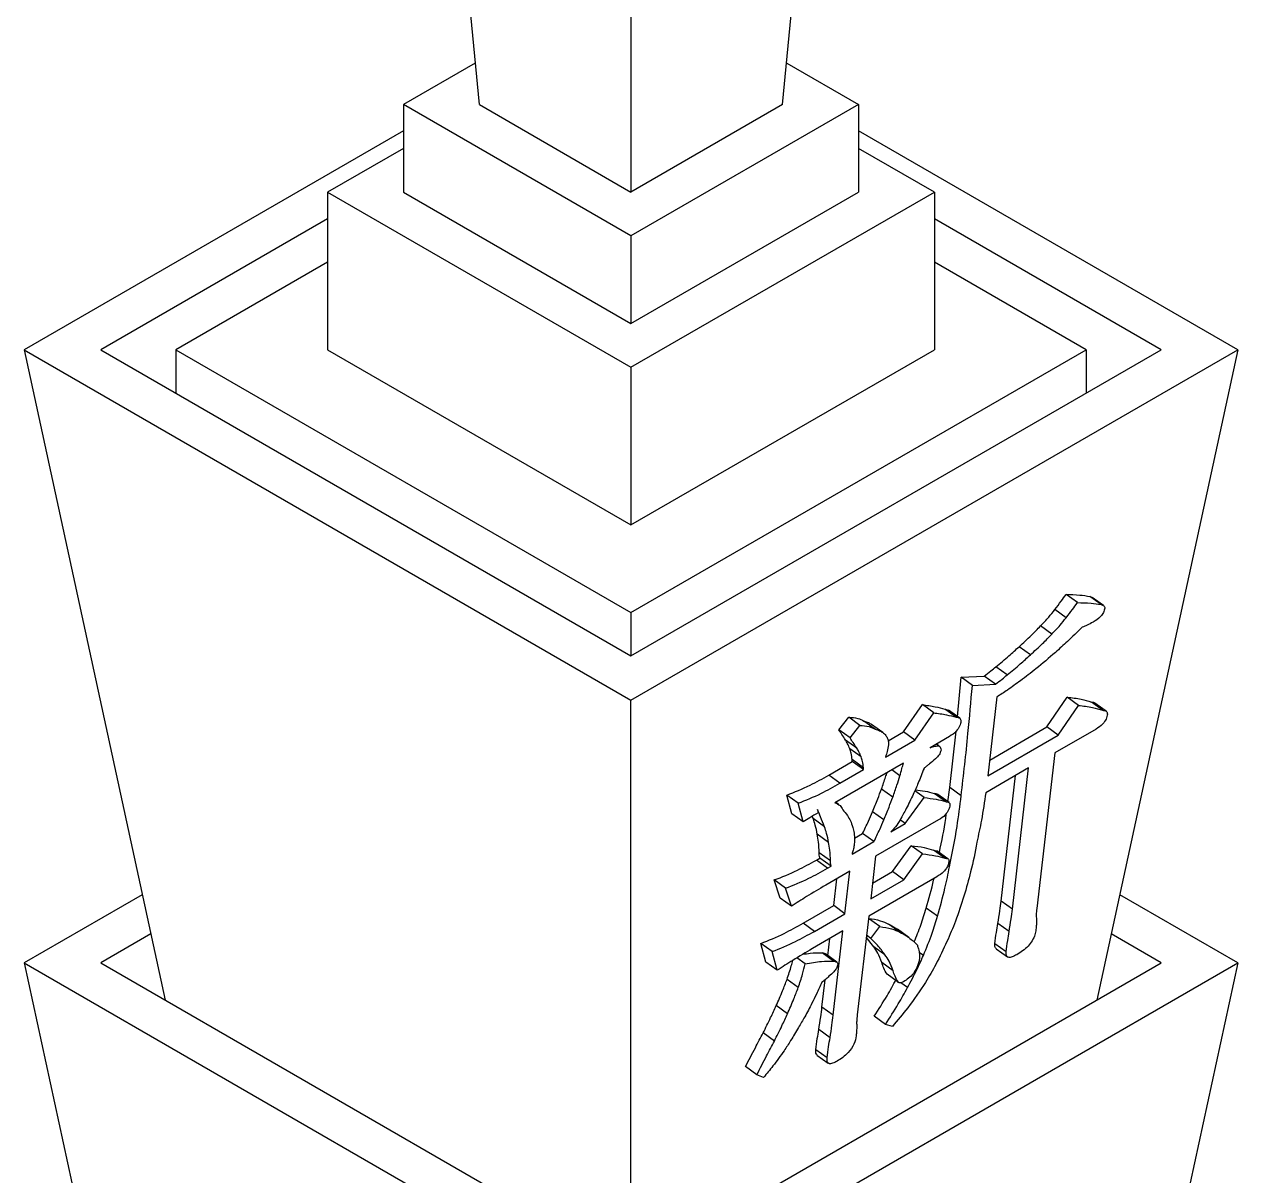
# Model space of a CAD drawing. Header units: millimetres. Extents: x 68 to 201, y 10 to 192.
# Drawn here: x 171.69 to 194.31, y 124.28 to 145.75 of the extents above; entities that cross this region are included whole.
import ezdxf

# ---------------------------------------------------------------- set-up
doc = ezdxf.new("R2010")
doc.units = ezdxf.units.MM

msp = doc.modelspace()

# ---------------------------------------------------------------- linework, layer by layer
at = {"color": 7, "linetype": 'Continuous', "lineweight": 25}
for p, q in [((180.173, 144.255), (178.758, 158.953)), ((185.829, 144.255), (187.244, 158.953)), ((183.001, 156.504), (183.001, 142.623)), ((180.098, 145.029), (178.758, 144.255)), ((185.904, 145.029), (187.244, 144.255)), ((178.758, 144.255), (178.758, 142.622)), ((183.001, 141.806), (178.758, 144.255)), ((180.173, 144.255), (183.001, 142.623)), ((185.829, 144.255), (183.001, 142.623)), ((187.244, 144.255), (183.001, 141.806)), ((187.244, 144.255), (187.244, 142.622)), ((178.758, 143.765), (171.687, 139.683)), ((194.315, 139.683), (187.244, 143.765)), ((178.758, 143.439), (177.344, 142.622)), ((188.658, 142.622), (187.244, 143.439)), ((177.344, 142.622), (177.344, 139.683)), ((177.344, 142.622), (183.001, 139.357)), ((178.758, 142.622), (183.001, 140.173)), ((183.001, 139.357), (188.658, 142.622)), ((183.001, 140.173), (187.244, 142.622)), ((188.658, 142.622), (188.658, 139.683)), ((177.344, 142.126), (173.113, 139.683)), ((192.889, 139.683), (188.658, 142.126)), ((183.001, 141.806), (183.001, 140.173)), ((177.344, 141.316), (174.516, 139.683)), ((191.486, 139.683), (188.658, 141.316)), ((171.687, 139.683), (183.001, 133.152)), ((171.687, 139.683), (174.312, 127.559)), ((173.113, 139.683), (183.001, 133.974)), ((174.516, 139.683), (183.001, 134.784)), ((174.516, 139.683), (174.516, 138.873)), ((177.344, 139.683), (183.001, 136.417)), ((183.001, 133.152), (194.315, 139.683)), ((183.001, 133.974), (192.889, 139.683)), ((183.001, 134.784), (191.486, 139.683)), ((183.001, 136.417), (188.658, 139.683)), ((191.486, 139.683), (191.486, 138.873)), ((194.315, 139.683), (191.69, 127.559)), ((183.001, 139.357), (183.001, 136.417)), ((191.324, 134.968), (191.114, 135.12)), ((191.558, 135.084), (191.599, 135.063)), ((191.768, 134.932), (191.558, 135.084)), ((191.81, 134.912), (191.6, 135.064)), ((183.001, 134.784), (183.001, 133.974)), ((191.115, 134.687), (190.905, 134.839)), ((190.849, 134.382), (190.638, 134.534)), ((190.449, 133.995), (190.239, 134.147)), ((190.017, 133.621), (189.806, 133.773)), ((189.089, 132.842), (189.155, 133.577)), ((189.155, 133.577), (189.588, 133.598)), ((189.366, 133.425), (189.155, 133.577)), ((189.799, 133.446), (189.588, 133.598)), ((189.366, 133.425), (189.799, 133.446)), ((183.001, 122.543), (183.001, 133.152)), ((188.083, 132.558), (188.435, 133.066)), ((188.645, 132.914), (188.435, 133.066)), ((189.825, 133.209), (189.656, 131.741)), ((190.757, 132.65), (191.136, 133.204)), ((190.968, 132.498), (191.346, 133.052)), ((191.346, 133.052), (191.136, 133.204)), ((191.796, 132.964), (191.586, 133.115)), ((191.862, 132.942), (191.651, 133.094)), ((186.876, 132.597), (187.06, 132.83)), ((187.271, 132.678), (187.06, 132.83)), ((188.294, 132.406), (188.645, 132.914)), ((188.854, 132.985), (188.919, 132.965)), ((189.065, 132.833), (188.854, 132.985)), ((189.13, 132.813), (188.919, 132.965)), ((187.086, 132.445), (186.876, 132.597)), ((187.086, 132.445), (187.271, 132.678)), ((187.554, 132.609), (187.344, 132.761)), ((187.695, 132.546), (187.484, 132.698)), ((189.69, 132.033), (190.757, 132.65)), ((190.968, 132.498), (190.757, 132.65)), ((191.673, 132.611), (190.903, 132.166)), ((187.213, 132.253), (187.002, 132.405)), ((187.746, 132.09), (188.294, 132.406)), ((187.797, 132.393), (188.083, 132.558)), ((188.294, 132.406), (188.083, 132.558)), ((188.941, 132.474), (188.578, 132.264)), ((188.948, 131.519), (189.062, 132.569)), ((189.656, 131.741), (190.968, 132.498)), ((187.291, 132.091), (187.081, 132.243)), ((188.742, 132.299), (188.696, 132.332)), ((190.903, 132.166), (190.568, 129.263)), ((186.687, 131.752), (187.127, 132.006)), ((188.083, 131.978), (186.799, 131.237)), ((187.127, 132.006), (187.124, 132.041)), ((187.335, 131.889), (187.124, 132.041)), ((187.337, 131.854), (187.127, 132.006)), ((186.898, 131.6), (186.687, 131.752)), ((186.898, 131.6), (187.337, 131.854)), ((187.337, 131.854), (187.335, 131.889)), ((188.015, 131.74), (187.862, 131.851)), ((188.465, 131.875), (188.462, 131.877)), ((190.416, 131.885), (189.617, 131.424)), ((189.902, 129.405), (190.172, 131.744)), ((190.112, 129.253), (190.416, 131.885)), ((187.883, 131.341), (187.672, 131.493)), ((188.912, 131.254), (188.948, 131.519)), ((189.158, 131.367), (188.948, 131.519)), ((186, 131.03), (185.909, 131.38)), ((186.119, 131.228), (185.909, 131.38)), ((186.869, 131.209), (186.816, 131.247)), ((188.116, 130.851), (188.465, 131.332)), ((188.465, 131.332), (188.291, 131.457)), ((188.864, 131.26), (188.654, 131.411)), ((188.932, 131.24), (188.721, 131.392)), ((186.211, 130.879), (186, 131.03)), ((186.211, 130.879), (186.119, 131.228)), ((186.478, 131.113), (186.488, 131.051)), ((187.716, 130.919), (187.506, 131.07)), ((186.399, 130.942), (186.382, 130.985)), ((186.61, 130.79), (186.399, 130.942)), ((188.738, 130.917), (187.563, 130.238)), ((187.847, 130.696), (188.116, 130.851)), ((188.116, 130.851), (188.021, 130.92)), ((186.686, 130.498), (186.475, 130.65)), ((187.167, 130.577), (187.32, 130.665)), ((187.531, 130.514), (187.32, 130.665)), ((187.122, 130.278), (187.531, 130.514)), ((187.879, 129.954), (188.227, 130.435)), ((188.438, 130.283), (188.227, 130.435)), ((188.644, 130.354), (188.701, 130.343)), ((188.854, 130.202), (188.644, 130.354)), ((188.912, 130.191), (188.702, 130.343)), ((186.457, 130.167), (186.524, 130.206)), ((186.667, 130.015), (186.457, 130.167)), ((186.721, 130.153), (186.51, 130.305)), ((186.735, 130.054), (186.524, 130.206)), ((187.563, 130.238), (187.471, 129.445)), ((188.089, 129.802), (188.438, 130.283)), ((187.083, 129.961), (186.631, 129.7)), ((186.667, 130.015), (186.735, 130.054)), ((186.991, 129.168), (187.083, 129.961)), ((187.505, 129.738), (187.879, 129.954)), ((188.089, 129.802), (187.879, 129.954)), ((185.781, 129.458), (185.673, 129.797)), ((185.883, 129.645), (185.673, 129.797)), ((186.781, 129.32), (186.838, 129.82)), ((188.704, 129.858), (187.434, 129.124)), ((187.471, 129.445), (188.089, 129.802)), ((173.887, 129.521), (171.687, 128.251)), ((185.991, 129.306), (185.781, 129.458)), ((185.991, 129.306), (185.883, 129.645)), ((194.315, 128.251), (192.115, 129.521)), ((186.21, 128.99), (186.781, 129.32)), ((186.991, 129.168), (186.781, 129.32)), ((188.716, 129.121), (188.506, 129.273)), ((190.112, 129.253), (189.902, 129.405)), ((186.42, 128.839), (186.21, 128.99)), ((186.42, 128.839), (186.991, 129.168)), ((187.434, 129.124), (187.221, 127.28)), ((187.429, 129.08), (187.429, 129.08)), ((187.64, 128.928), (187.429, 129.08)), ((190.052, 128.835), (189.842, 128.987)), ((174.046, 128.79), (173.113, 128.251)), ((186.954, 128.847), (186.383, 128.518)), ((186.772, 127.275), (186.954, 128.847)), ((187.475, 128.707), (187.393, 128.766)), ((187.475, 128.707), (187.64, 128.928)), ((188.015, 128.822), (187.805, 128.974)), ((188.179, 128.727), (187.968, 128.879)), ((192.889, 128.251), (191.956, 128.79)), ((185.517, 128.265), (185.424, 128.613)), ((185.634, 128.461), (185.424, 128.613)), ((186.673, 128.385), (186.71, 128.706)), ((187.527, 128.552), (187.389, 128.731)), ((187.737, 128.4), (187.527, 128.552)), ((189.997, 128.457), (189.786, 128.609)), ((185.728, 128.113), (185.634, 128.461)), ((186.25, 128.233), (186.096, 128.345)), ((186.778, 128.286), (186.567, 128.438)), ((186.838, 128.265), (186.628, 128.417)), ((189.808, 128.514), (190.019, 128.362)), ((171.687, 128.251), (183.001, 121.72)), ((171.687, 128.251), (174.312, 116.127)), ((173.113, 128.251), (183.001, 122.543)), ((183.001, 121.72), (194.315, 128.251)), ((183.001, 122.543), (192.889, 128.251)), ((185.728, 128.113), (185.517, 128.265)), ((187.888, 128.105), (187.677, 128.257)), ((194.315, 128.251), (191.69, 116.127)), ((186.12, 127.792), (185.91, 127.944)), ((186.562, 127.427), (186.621, 127.937)), ((187.987, 127.888), (187.776, 128.039)), ((185.919, 127.303), (185.709, 127.455)), ((186.772, 127.275), (186.562, 127.427)), ((187.745, 127.104), (187.534, 127.255)), ((185.674, 126.793), (185.464, 126.945)), ((186.713, 126.856), (186.502, 127.008)), ((187.875, 127.064), (187.745, 127.104)), ((186.657, 126.479), (186.447, 126.631)), ((186.469, 126.532), (186.68, 126.38)), ((185.346, 126.166), (185.136, 126.318)), ((185.473, 126.115), (185.346, 126.166))]:
    msp.add_line(p, q, dxfattribs=at)
at = {"color": 8, "linetype": 'Continuous', "lineweight": 25}
for p, q in [((188.94, 130.044), (188.908, 130.067)), ((188.453, 128.39), (188.375, 128.446)), ((188.157, 127.791), (188.031, 127.882))]:
    msp.add_line(p, q, dxfattribs=at)
at = {"color": 7, "linetype": 'Continuous', "lineweight": 25}
for points, knots in [([(190.905, 134.839), (190.945, 134.891), (191.015, 134.984), (191.084, 135.078), (191.114, 135.12)], [0, 0, 0, 0, 0.559965, 1, 1, 1, 1]), ([(191.114, 135.12), (191.2, 135.119), (191.353, 135.118), (191.495, 135.094), (191.558, 135.084)], [0, 0, 0, 0, 0.560076, 1, 1, 1, 1]), ([(191.115, 134.687), (191.155, 134.739), (191.226, 134.832), (191.294, 134.926), (191.324, 134.968)], [0, 0, 0, 0, 0.559974, 1, 1, 1, 1]), ([(191.324, 134.968), (191.41, 134.967), (191.564, 134.966), (191.706, 134.942), (191.768, 134.932)], [0, 0, 0, 0, 0.560079, 1, 1, 1, 1]), ([(191.835, 134.865), (191.829, 134.839), (191.822, 134.8), (191.787, 134.744), (191.726, 134.67), (191.667, 134.634), (191.62, 134.604)], [0, 0, 0, 0, 0.249371, 0.37486, 0.500902, 1, 1, 1, 1]), ([(191.768, 134.932), (191.785, 134.925), (191.808, 134.915), (191.833, 134.894), (191.834, 134.875), (191.835, 134.865)], [0, 0, 0, 0, 0.559457, 0.781086, 1, 1, 1, 1]), ([(190.638, 134.534), (190.69, 134.588), (190.782, 134.685), (190.867, 134.792), (190.905, 134.839)], [0, 0, 0, 0, 0.559898, 1, 1, 1, 1]), ([(190.849, 134.382), (190.9, 134.436), (190.993, 134.533), (191.078, 134.64), (191.115, 134.687)], [0, 0, 0, 0, 0.559898, 1, 1, 1, 1]), ([(190.239, 134.147), (190.314, 134.217), (190.449, 134.34), (190.58, 134.475), (190.638, 134.534)], [0, 0, 0, 0, 0.559964, 1, 1, 1, 1]), ([(191.417, 134.512), (191.324, 134.421), (191.158, 134.26), (190.99, 134.108), (190.915, 134.041)], [0, 0, 0, 0, 0.5599643, 1, 1, 1, 1]), ([(191.62, 134.604), (191.581, 134.584), (191.512, 134.547), (191.446, 134.523), (191.417, 134.512)], [0, 0, 0, 0, 0.55981, 1, 1, 1, 1]), ([(190.449, 133.995), (190.525, 134.065), (190.66, 134.188), (190.791, 134.323), (190.849, 134.382)], [0, 0, 0, 0, 0.559961, 1, 1, 1, 1]), ([(189.806, 133.773), (189.887, 133.84), (190.033, 133.958), (190.176, 134.09), (190.239, 134.147)], [0, 0, 0, 0, 0.559947, 1, 1, 1, 1]), ([(190.017, 133.621), (190.098, 133.688), (190.243, 133.806), (190.386, 133.938), (190.449, 133.995)], [0, 0, 0, 0, 0.5599465, 1, 1, 1, 1]), ([(190.915, 134.041), (190.795, 133.937), (190.579, 133.752), (190.362, 133.585), (190.266, 133.511)], [0, 0, 0, 0, 0.559963, 1, 1, 1, 1]), ([(189.588, 133.598), (189.629, 133.631), (189.701, 133.689), (189.774, 133.747), (189.806, 133.773)], [0, 0, 0, 0, 0.560003, 1, 1, 1, 1]), ([(189.799, 133.446), (189.839, 133.479), (189.912, 133.537), (189.985, 133.595), (190.017, 133.621)], [0, 0, 0, 0, 0.559994, 1, 1, 1, 1]), ([(190.266, 133.511), (190.184, 133.453), (190.037, 133.349), (189.89, 133.252), (189.825, 133.209)], [0, 0, 0, 0, 0.559987, 1, 1, 1, 1]), ([(189.158, 131.367), (189.203, 131.755), (189.282, 132.447), (189.34, 133.126), (189.366, 133.425)], [0, 0, 0, 0, 0.5600051, 1, 1, 1, 1]), ([(188.435, 133.066), (188.515, 133.055), (188.659, 133.035), (188.795, 133), (188.854, 132.985)], [0, 0, 0, 0, 0.560006, 1, 1, 1, 1]), ([(191.136, 133.204), (191.224, 133.195), (191.38, 133.177), (191.523, 133.134), (191.586, 133.115)], [0, 0, 0, 0, 0.560009, 1, 1, 1, 1]), ([(191.346, 133.052), (191.434, 133.043), (191.591, 133.025), (191.733, 132.982), (191.796, 132.964)], [0, 0, 0, 0, 0.560006, 1, 1, 1, 1]), ([(191.586, 133.115), (191.611, 133.113), (191.636, 133.111), (191.651, 133.094), (191.651, 133.094)], [0, 0, 0, 0, 0.9913756, 1, 1, 1, 1]), ([(187.06, 132.83), (187.119, 132.827), (187.224, 132.822), (187.307, 132.78), (187.344, 132.761)], [0, 0, 0, 0, 0.560247, 1, 1, 1, 1]), ([(188.645, 132.914), (188.726, 132.903), (188.87, 132.883), (189.005, 132.849), (189.065, 132.833)], [0, 0, 0, 0, 0.56001, 1, 1, 1, 1]), ([(189.065, 132.833), (189.088, 132.829), (189.121, 132.823), (189.151, 132.795), (189.153, 132.771), (189.153, 132.759)], [0, 0, 0, 0, 0.5591171, 0.7804849, 1, 1, 1, 1]), ([(191.884, 132.89), (191.879, 132.86), (191.868, 132.8), (191.785, 132.682), (191.716, 132.638), (191.673, 132.611)], [0, 0, 0, 0, 0.280724, 0.559656, 1, 1, 1, 1]), ([(191.796, 132.964), (191.819, 132.959), (191.852, 132.953), (191.882, 132.925), (191.883, 132.902), (191.884, 132.89)], [0, 0, 0, 0, 0.559424, 0.780497, 1, 1, 1, 1]), ([(187.002, 132.405), (186.979, 132.441), (186.936, 132.505), (186.894, 132.569), (186.876, 132.597)], [0, 0, 0, 0, 0.559985, 1, 1, 1, 1]), ([(187.271, 132.678), (187.329, 132.675), (187.434, 132.67), (187.517, 132.628), (187.554, 132.609)], [0, 0, 0, 0, 0.5602523, 1, 1, 1, 1]), ([(187.344, 132.761), (187.372, 132.753), (187.424, 132.739), (187.466, 132.71), (187.484, 132.698)], [0, 0, 0, 0, 0.559988, 1, 1, 1, 1]), ([(187.554, 132.609), (187.583, 132.601), (187.634, 132.587), (187.676, 132.559), (187.695, 132.546)], [0, 0, 0, 0, 0.559988, 1, 1, 1, 1]), ([(189.153, 132.759), (189.148, 132.729), (189.137, 132.668), (189.056, 132.547), (188.985, 132.501), (188.941, 132.474)], [0, 0, 0, 0, 0.281268, 0.559372, 1, 1, 1, 1]), ([(187.081, 132.243), (187.068, 132.275), (187.046, 132.334), (187.016, 132.383), (187.002, 132.405)], [0, 0, 0, 0, 0.55992, 1, 1, 1, 1]), ([(187.213, 132.253), (187.189, 132.289), (187.147, 132.353), (187.105, 132.417), (187.086, 132.445)], [0, 0, 0, 0, 0.559985, 1, 1, 1, 1]), ([(187.695, 132.546), (187.716, 132.53), (187.753, 132.502), (187.775, 132.455), (187.784, 132.435)], [0, 0, 0, 0, 0.560796, 1, 1, 1, 1]), ([(187.784, 132.435), (187.792, 132.416), (187.805, 132.382), (187.803, 132.336), (187.803, 132.315)], [0, 0, 0, 0, 0.55981, 1, 1, 1, 1]), ([(187.124, 132.041), (187.12, 132.082), (187.112, 132.155), (187.09, 132.216), (187.081, 132.243)], [0, 0, 0, 0, 0.559795, 1, 1, 1, 1]), ([(187.291, 132.091), (187.279, 132.124), (187.257, 132.182), (187.226, 132.232), (187.213, 132.253)], [0, 0, 0, 0, 0.5599054, 1, 1, 1, 1]), ([(187.803, 132.315), (187.797, 132.275), (187.786, 132.203), (187.758, 132.125), (187.746, 132.09)], [0, 0, 0, 0, 0.560925, 1, 1, 1, 1]), ([(188.783, 132.216), (188.773, 132.187), (188.752, 132.127), (188.664, 132.04), (188.604, 131.991), (188.567, 131.961)], [0, 0, 0, 0, 0.275289, 0.558524, 1, 1, 1, 1]), ([(188.578, 132.264), (188.61, 132.275), (188.667, 132.294), (188.719, 132.298), (188.742, 132.299)], [0, 0, 0, 0, 0.559536, 1, 1, 1, 1]), ([(188.742, 132.299), (188.755, 132.289), (188.777, 132.271), (188.781, 132.233), (188.783, 132.216)], [0, 0, 0, 0, 0.561075, 1, 1, 1, 1]), ([(187.335, 131.889), (187.33, 131.93), (187.323, 132.004), (187.301, 132.064), (187.291, 132.091)], [0, 0, 0, 0, 0.559761, 1, 1, 1, 1]), ([(188.015, 131.74), (188.027, 131.784), (188.048, 131.863), (188.072, 131.943), (188.083, 131.978)], [0, 0, 0, 0, 0.559994, 1, 1, 1, 1]), ([(188.567, 131.961), (188.552, 131.95), (188.524, 131.929), (188.492, 131.901), (188.472, 131.886), (188.464, 131.879), (188.461, 131.876), (188.46, 131.875), (188.459, 131.875), (188.459, 131.875), (188.459, 131.874), (188.459, 131.874), (188.459, 131.874), (188.459, 131.874), (188.46, 131.874), (188.462, 131.874), (188.464, 131.875), (188.465, 131.875)], [0, 0, 0, 0, 0.384502, 0.723297, 0.852591, 0.90577, 0.933391, 0.936634, 0.939232, 0.940683, 0.941912, 0.943186, 0.944949, 0.947152, 0.951783, 0.963419, 1, 1, 1, 1]), ([(185.909, 131.38), (186.052, 131.437), (186.307, 131.539), (186.571, 131.687), (186.687, 131.752)], [0, 0, 0, 0, 0.559911, 1, 1, 1, 1]), ([(187.672, 131.493), (187.699, 131.568), (187.735, 131.671), (187.767, 131.773), (187.776, 131.801)], [0, 0, 0, 0, 0.726205, 1, 1, 1, 1]), ([(187.883, 131.341), (187.909, 131.416), (187.956, 131.55), (187.997, 131.682), (188.015, 131.74)], [0, 0, 0, 0, 0.559974, 1, 1, 1, 1]), ([(188.465, 131.875), (188.43, 131.786), (188.368, 131.625), (188.295, 131.464), (188.263, 131.393)], [0, 0, 0, 0, 0.559948, 1, 1, 1, 1]), ([(186.119, 131.228), (186.262, 131.285), (186.517, 131.387), (186.781, 131.535), (186.898, 131.6)], [0, 0, 0, 0, 0.559912, 1, 1, 1, 1]), ([(187.506, 131.07), (187.538, 131.15), (187.597, 131.291), (187.649, 131.431), (187.672, 131.493)], [0, 0, 0, 0, 0.559971, 1, 1, 1, 1]), ([(188.301, 131.478), (188.362, 131.471), (188.485, 131.458), (188.598, 131.427), (188.654, 131.411)], [0, 0, 0, 0, 0.5037134, 1, 1, 1, 1]), ([(187.716, 130.919), (187.749, 130.998), (187.807, 131.139), (187.86, 131.279), (187.883, 131.341)], [0, 0, 0, 0, 0.559981, 1, 1, 1, 1]), ([(188.263, 131.393), (188.221, 131.304), (188.145, 131.146), (188.058, 130.989), (188.02, 130.92)], [0, 0, 0, 0, 0.559887, 1, 1, 1, 1]), ([(188.465, 131.332), (188.542, 131.324), (188.681, 131.31), (188.808, 131.275), (188.864, 131.26)], [0, 0, 0, 0, 0.56001, 1, 1, 1, 1]), ([(188.654, 131.411), (188.677, 131.41), (188.703, 131.408), (188.719, 131.392), (188.72, 131.391)], [0, 0, 0, 0, 0.9131574, 1, 1, 1, 1]), ([(188.864, 131.26), (188.886, 131.256), (188.917, 131.252), (188.947, 131.229), (188.948, 131.206), (188.949, 131.195)], [0, 0, 0, 0, 0.559398, 0.780913, 1, 1, 1, 1]), ([(188.94, 130.044), (188.991, 130.296), (189.082, 130.747), (189.135, 131.177), (189.158, 131.367)], [0, 0, 0, 0, 0.559955, 1, 1, 1, 1]), ([(189.617, 131.424), (189.592, 131.255), (189.549, 130.952), (189.48, 130.637), (189.45, 130.499)], [0, 0, 0, 0, 0.5599421, 1, 1, 1, 1]), ([(186.488, 131.051), (186.437, 131.019), (186.344, 130.962), (186.252, 130.904), (186.211, 130.879)], [0, 0, 0, 0, 0.56, 1, 1, 1, 1]), ([(186.61, 130.79), (186.586, 130.851), (186.544, 130.961), (186.498, 131.066), (186.478, 131.113)], [0, 0, 0, 0, 0.560002, 1, 1, 1, 1]), ([(186.799, 131.237), (186.835, 131.223), (186.9, 131.199), (186.935, 131.136), (186.95, 131.108)], [0, 0, 0, 0, 0.559359, 1, 1, 1, 1]), ([(186.95, 131.108), (186.98, 131.074), (187.034, 131.013), (187.074, 130.936), (187.092, 130.902)], [0, 0, 0, 0, 0.559986, 1, 1, 1, 1]), ([(187.32, 130.665), (187.357, 130.741), (187.423, 130.876), (187.481, 131.011), (187.506, 131.07)], [0, 0, 0, 0, 0.559944, 1, 1, 1, 1]), ([(188.949, 131.195), (188.943, 131.165), (188.933, 131.106), (188.85, 130.987), (188.781, 130.944), (188.738, 130.917)], [0, 0, 0, 0, 0.280724, 0.559656, 1, 1, 1, 1]), ([(188.751, 130.308), (188.796, 130.523), (188.848, 130.773), (188.879, 131.012), (188.884, 131.045)], [0, 0, 0, 0, 0.86317, 1, 1, 1, 1]), ([(186.475, 130.65), (186.464, 130.707), (186.444, 130.809), (186.413, 130.901), (186.399, 130.942)], [0, 0, 0, 0, 0.559952, 1, 1, 1, 1]), ([(186.686, 130.498), (186.675, 130.555), (186.655, 130.658), (186.624, 130.749), (186.61, 130.79)], [0, 0, 0, 0, 0.559942, 1, 1, 1, 1]), ([(187.092, 130.902), (187.108, 130.862), (187.137, 130.791), (187.154, 130.707), (187.161, 130.671)], [0, 0, 0, 0, 0.560073, 1, 1, 1, 1]), ([(187.531, 130.514), (187.568, 130.589), (187.634, 130.724), (187.691, 130.859), (187.716, 130.919)], [0, 0, 0, 0, 0.559956, 1, 1, 1, 1]), ([(188.02, 130.92), (187.992, 130.873), (187.943, 130.79), (187.876, 130.725), (187.847, 130.696)], [0, 0, 0, 0, 0.561985, 1, 1, 1, 1]), ([(186.51, 130.305), (186.508, 130.373), (186.504, 130.494), (186.484, 130.602), (186.475, 130.65)], [0, 0, 0, 0, 0.559906, 1, 1, 1, 1]), ([(187.161, 130.671), (187.165, 130.631), (187.172, 130.56), (187.165, 130.478), (187.161, 130.442)], [0, 0, 0, 0, 0.559781, 1, 1, 1, 1]), ([(186.721, 130.153), (186.718, 130.221), (186.714, 130.342), (186.694, 130.45), (186.686, 130.498)], [0, 0, 0, 0, 0.559894, 1, 1, 1, 1]), ([(187.161, 130.442), (187.157, 130.413), (187.149, 130.36), (187.13, 130.303), (187.122, 130.278)], [0, 0, 0, 0, 0.562604, 1, 1, 1, 1]), ([(188.227, 130.435), (188.309, 130.426), (188.454, 130.411), (188.586, 130.371), (188.644, 130.354)], [0, 0, 0, 0, 0.560004, 1, 1, 1, 1]), ([(189.45, 130.499), (189.416, 130.316), (189.354, 129.99), (189.254, 129.648), (189.21, 129.497)], [0, 0, 0, 0, 0.5599641, 1, 1, 1, 1]), ([(185.673, 129.797), (185.816, 129.853), (186.073, 129.953), (186.34, 130.102), (186.457, 130.167)], [0, 0, 0, 0, 0.5599291, 1, 1, 1, 1]), ([(186.524, 130.206), (186.523, 130.209), (186.511, 130.236), (186.511, 130.273), (186.51, 130.305)], [0, 0, 0, 0, 0.117605, 1, 1, 1, 1]), ([(186.735, 130.054), (186.733, 130.057), (186.722, 130.084), (186.721, 130.121), (186.721, 130.153)], [0, 0, 0, 0, 0.117614, 1, 1, 1, 1]), ([(188.438, 130.283), (188.519, 130.274), (188.665, 130.259), (188.796, 130.219), (188.854, 130.202)], [0, 0, 0, 0, 0.559999, 1, 1, 1, 1]), ([(188.928, 130.143), (188.925, 130.122), (188.918, 130.082), (188.884, 130.013), (188.811, 129.925), (188.748, 129.885), (188.704, 129.858)], [0, 0, 0, 0, 0.187247, 0.374087, 0.560737, 1, 1, 1, 1]), ([(188.854, 130.202), (188.876, 130.202), (188.907, 130.202), (188.928, 130.173), (188.928, 130.153), (188.928, 130.143)], [0, 0, 0, 0, 0.559169, 0.779676, 1, 1, 1, 1]), ([(185.883, 129.645), (186.027, 129.701), (186.284, 129.801), (186.55, 129.95), (186.667, 130.015)], [0, 0, 0, 0, 0.55993, 1, 1, 1, 1]), ([(188.716, 129.121), (188.765, 129.296), (188.853, 129.609), (188.914, 129.911), (188.94, 130.044)], [0, 0, 0, 0, 0.5599763, 1, 1, 1, 1]), ([(186.631, 129.7), (186.512, 129.63), (186.299, 129.505), (186.085, 129.367), (185.991, 129.306)], [0, 0, 0, 0, 0.560015, 1, 1, 1, 1]), ([(188.506, 129.273), (188.557, 129.449), (188.611, 129.636), (188.649, 129.816), (188.652, 129.827)], [0, 0, 0, 0, 0.9407541, 1, 1, 1, 1]), ([(189.21, 129.497), (189.16, 129.341), (189.071, 129.062), (188.947, 128.775), (188.892, 128.649)], [0, 0, 0, 0, 0.55995, 1, 1, 1, 1]), ([(188.282, 128.643), (188.325, 128.747), (188.413, 128.96), (188.474, 129.167), (188.506, 129.273)], [0, 0, 0, 0, 0.490031, 1, 1, 1, 1]), ([(189.842, 128.987), (189.854, 129.066), (189.877, 129.207), (189.894, 129.345), (189.902, 129.405)], [0, 0, 0, 0, 0.560011, 1, 1, 1, 1]), ([(190.052, 128.835), (190.065, 128.914), (190.088, 129.055), (190.105, 129.193), (190.112, 129.253)], [0, 0, 0, 0, 0.559989, 1, 1, 1, 1]), ([(190.568, 129.263), (190.563, 129.224), (190.555, 129.155), (190.56, 129.094), (190.562, 129.068)], [0, 0, 0, 0, 0.5603458, 1, 1, 1, 1]), ([(185.424, 128.613), (185.568, 128.671), (185.826, 128.775), (186.092, 128.925), (186.21, 128.99)], [0, 0, 0, 0, 0.559908, 1, 1, 1, 1]), ([(187.429, 129.08), (187.505, 129.07), (187.64, 129.051), (187.754, 128.998), (187.805, 128.974)], [0, 0, 0, 0, 0.5601055, 1, 1, 1, 1]), ([(188.453, 128.39), (188.51, 128.529), (188.613, 128.775), (188.685, 129.015), (188.716, 129.121)], [0, 0, 0, 0, 0.559865, 1, 1, 1, 1]), ([(189.786, 128.609), (189.795, 128.679), (189.811, 128.803), (189.832, 128.931), (189.842, 128.987)], [0, 0, 0, 0, 0.559983, 1, 1, 1, 1]), ([(190.562, 129.068), (190.562, 129.033), (190.561, 128.97), (190.556, 128.903), (190.553, 128.874)], [0, 0, 0, 0, 0.559977, 1, 1, 1, 1]), ([(185.634, 128.461), (185.779, 128.519), (186.036, 128.623), (186.303, 128.773), (186.42, 128.839)], [0, 0, 0, 0, 0.559908, 1, 1, 1, 1]), ([(187.64, 128.928), (187.715, 128.918), (187.851, 128.899), (187.965, 128.846), (188.015, 128.822)], [0, 0, 0, 0, 0.5601016, 1, 1, 1, 1]), ([(187.805, 128.974), (187.846, 128.953), (187.903, 128.925), (187.954, 128.887), (187.967, 128.877)], [0, 0, 0, 0, 0.732877, 1, 1, 1, 1]), ([(188.015, 128.822), (188.057, 128.801), (188.131, 128.763), (188.196, 128.713), (188.225, 128.69)], [0, 0, 0, 0, 0.560049, 1, 1, 1, 1]), ([(189.997, 128.457), (190.006, 128.527), (190.022, 128.652), (190.043, 128.779), (190.052, 128.835)], [0, 0, 0, 0, 0.559994, 1, 1, 1, 1]), ([(190.553, 128.874), (190.548, 128.841), (190.538, 128.776), (190.486, 128.663), (190.371, 128.515), (190.268, 128.45), (190.196, 128.404)], [0, 0, 0, 0, 0.18751, 0.374499, 0.561276, 1, 1, 1, 1]), ([(187.737, 128.4), (187.692, 128.462), (187.612, 128.573), (187.517, 128.666), (187.475, 128.707)], [0, 0, 0, 0, 0.559944, 1, 1, 1, 1]), ([(187.677, 128.257), (187.655, 128.319), (187.616, 128.429), (187.554, 128.515), (187.527, 128.552)], [0, 0, 0, 0, 0.559874, 1, 1, 1, 1]), ([(188.225, 128.69), (188.248, 128.672), (188.291, 128.641), (188.326, 128.598), (188.341, 128.579)], [0, 0, 0, 0, 0.560084, 1, 1, 1, 1]), ([(188.341, 128.579), (188.348, 128.558), (188.36, 128.519), (188.369, 128.477), (188.373, 128.458)], [0, 0, 0, 0, 0.559971, 1, 1, 1, 1]), ([(188.892, 128.649), (188.826, 128.506), (188.708, 128.251), (188.56, 127.999), (188.495, 127.888)], [0, 0, 0, 0, 0.559893, 1, 1, 1, 1]), ([(189.812, 128.519), (189.803, 128.525), (189.781, 128.542), (189.784, 128.584), (189.786, 128.609)], [0, 0, 0, 0, 0.398235, 1, 1, 1, 1]), ([(186.383, 128.518), (186.261, 128.445), (186.043, 128.316), (185.824, 128.175), (185.728, 128.113)], [0, 0, 0, 0, 0.560008, 1, 1, 1, 1]), ([(186.205, 128.411), (186.252, 128.419), (186.378, 128.441), (186.494, 128.439), (186.567, 128.438)], [0, 0, 0, 0, 0.36633, 1, 1, 1, 1]), ([(186.567, 128.438), (186.59, 128.436), (186.613, 128.433), (186.627, 128.417), (186.627, 128.417)], [0, 0, 0, 0, 0.979016, 1, 1, 1, 1]), ([(187.888, 128.105), (187.866, 128.167), (187.826, 128.277), (187.765, 128.363), (187.737, 128.4)], [0, 0, 0, 0, 0.559881, 1, 1, 1, 1]), ([(188.381, 128.336), (188.373, 128.291), (188.356, 128.202), (188.278, 128.06), (188.177, 127.958), (188.114, 127.919), (188.082, 127.9)], [0, 0, 0, 0, 0.280708, 0.558692, 0.778957, 1, 1, 1, 1]), ([(188.157, 127.791), (188.218, 127.903), (188.325, 128.102), (188.414, 128.302), (188.453, 128.39)], [0, 0, 0, 0, 0.559885, 1, 1, 1, 1]), ([(188.373, 128.458), (188.378, 128.438), (188.386, 128.401), (188.383, 128.356), (188.381, 128.336)], [0, 0, 0, 0, 0.5597445, 1, 1, 1, 1]), ([(190.196, 128.404), (190.166, 128.388), (190.108, 128.356), (190.033, 128.345), (189.993, 128.385), (189.996, 128.433), (189.997, 128.457)], [0, 0, 0, 0, 0.281105, 0.560542, 0.779464, 1, 1, 1, 1]), ([(185.91, 127.944), (185.939, 128.028), (185.98, 128.148), (186.009, 128.263), (186.017, 128.297)], [0, 0, 0, 0, 0.70137, 1, 1, 1, 1]), ([(186.12, 127.792), (186.149, 127.876), (186.199, 128.026), (186.235, 128.17), (186.25, 128.233)], [0, 0, 0, 0, 0.559842, 1, 1, 1, 1]), ([(186.25, 128.233), (186.353, 128.252), (186.536, 128.287), (186.704, 128.286), (186.778, 128.286)], [0, 0, 0, 0, 0.56017, 1, 1, 1, 1]), ([(186.857, 128.218), (186.85, 128.195), (186.836, 128.148), (186.77, 128.071), (186.722, 128.027), (186.693, 128.001)], [0, 0, 0, 0, 0.276826, 0.559294, 1, 1, 1, 1]), ([(186.778, 128.286), (186.799, 128.282), (186.828, 128.276), (186.856, 128.251), (186.857, 128.229), (186.857, 128.218)], [0, 0, 0, 0, 0.559514, 0.780627, 1, 1, 1, 1]), ([(187.776, 128.039), (187.754, 128.076), (187.713, 128.141), (187.688, 128.222), (187.677, 128.257)], [0, 0, 0, 0, 0.55944, 1, 1, 1, 1]), ([(187.987, 127.888), (187.964, 127.924), (187.924, 127.989), (187.899, 128.07), (187.888, 128.105)], [0, 0, 0, 0, 0.55944, 1, 1, 1, 1]), ([(185.709, 127.455), (185.75, 127.547), (185.822, 127.711), (185.883, 127.873), (185.91, 127.944)], [0, 0, 0, 0, 0.559957, 1, 1, 1, 1]), ([(186.56, 127.889), (186.526, 127.816), (186.466, 127.686), (186.403, 127.555), (186.376, 127.498)], [0, 0, 0, 0, 0.560007, 1, 1, 1, 1]), ([(186.693, 128.001), (186.669, 127.978), (186.625, 127.939), (186.58, 127.904), (186.56, 127.889)], [0, 0, 0, 0, 0.5601125, 1, 1, 1, 1]), ([(187.534, 127.255), (187.617, 127.382), (187.764, 127.608), (187.891, 127.84), (187.947, 127.943)], [0, 0, 0, 0, 0.55996, 1, 1, 1, 1]), ([(188.495, 127.888), (188.386, 127.728), (188.193, 127.442), (187.972, 127.18), (187.875, 127.064)], [0, 0, 0, 0, 0.5594999, 1, 1, 1, 1]), ([(188.082, 127.9), (188.061, 127.89), (188.024, 127.873), (187.998, 127.883), (187.987, 127.888)], [0, 0, 0, 0, 0.557237, 1, 1, 1, 1]), ([(185.919, 127.303), (185.96, 127.395), (186.033, 127.559), (186.093, 127.721), (186.12, 127.792)], [0, 0, 0, 0, 0.559976, 1, 1, 1, 1]), ([(187.745, 127.104), (187.827, 127.23), (187.975, 127.456), (188.101, 127.689), (188.157, 127.791)], [0, 0, 0, 0, 0.559966, 1, 1, 1, 1]), ([(185.464, 126.945), (185.512, 127.04), (185.597, 127.21), (185.675, 127.38), (185.709, 127.455)], [0, 0, 0, 0, 0.559958, 1, 1, 1, 1]), ([(186.376, 127.498), (186.332, 127.413), (186.253, 127.262), (186.164, 127.112), (186.125, 127.046)], [0, 0, 0, 0, 0.559886, 1, 1, 1, 1]), ([(186.502, 127.008), (186.515, 127.087), (186.538, 127.228), (186.555, 127.366), (186.562, 127.427)], [0, 0, 0, 0, 0.559989, 1, 1, 1, 1]), ([(185.674, 126.793), (185.722, 126.888), (185.808, 127.058), (185.885, 127.228), (185.919, 127.303)], [0, 0, 0, 0, 0.559975, 1, 1, 1, 1]), ([(186.713, 126.856), (186.725, 126.935), (186.748, 127.076), (186.765, 127.214), (186.772, 127.275)], [0, 0, 0, 0, 0.559989, 1, 1, 1, 1]), ([(187.221, 127.28), (187.216, 127.241), (187.207, 127.172), (187.209, 127.11), (187.21, 127.082)], [0, 0, 0, 0, 0.560301, 1, 1, 1, 1]), ([(185.136, 126.318), (185.197, 126.435), (185.307, 126.644), (185.416, 126.853), (185.464, 126.945)], [0, 0, 0, 0, 0.559999, 1, 1, 1, 1]), ([(186.125, 127.046), (186.077, 126.965), (185.991, 126.819), (185.897, 126.676), (185.856, 126.613)], [0, 0, 0, 0, 0.559917, 1, 1, 1, 1]), ([(186.447, 126.631), (186.456, 126.7), (186.472, 126.825), (186.493, 126.952), (186.502, 127.008)], [0, 0, 0, 0, 0.559983, 1, 1, 1, 1]), ([(187.21, 127.082), (187.21, 127.048), (187.209, 126.987), (187.203, 126.922), (187.201, 126.894)], [0, 0, 0, 0, 0.559998, 1, 1, 1, 1]), ([(185.346, 126.166), (185.408, 126.283), (185.517, 126.492), (185.626, 126.701), (185.674, 126.793)], [0, 0, 0, 0, 0.559993, 1, 1, 1, 1]), ([(186.657, 126.479), (186.666, 126.549), (186.682, 126.673), (186.703, 126.8), (186.713, 126.856)], [0, 0, 0, 0, 0.559994, 1, 1, 1, 1]), ([(187.201, 126.894), (187.192, 126.843), (187.173, 126.741), (187.034, 126.538), (186.915, 126.463), (186.843, 126.417)], [0, 0, 0, 0, 0.280868, 0.559649, 1, 1, 1, 1]), ([(185.856, 126.613), (185.788, 126.517), (185.666, 126.346), (185.532, 126.185), (185.473, 126.115)], [0, 0, 0, 0, 0.5597977, 1, 1, 1, 1]), ([(186.472, 126.535), (186.463, 126.544), (186.442, 126.564), (186.445, 126.607), (186.447, 126.631)], [0, 0, 0, 0, 0.441279, 1, 1, 1, 1]), ([(186.843, 126.417), (186.815, 126.402), (186.759, 126.373), (186.687, 126.364), (186.654, 126.41), (186.656, 126.456), (186.657, 126.479)], [0, 0, 0, 0, 0.281156, 0.560484, 0.77988, 1, 1, 1, 1])]:
    msp.add_open_spline(points, degree=3, knots=knots, dxfattribs=at)

doc.saveas('drawing.dxf')
